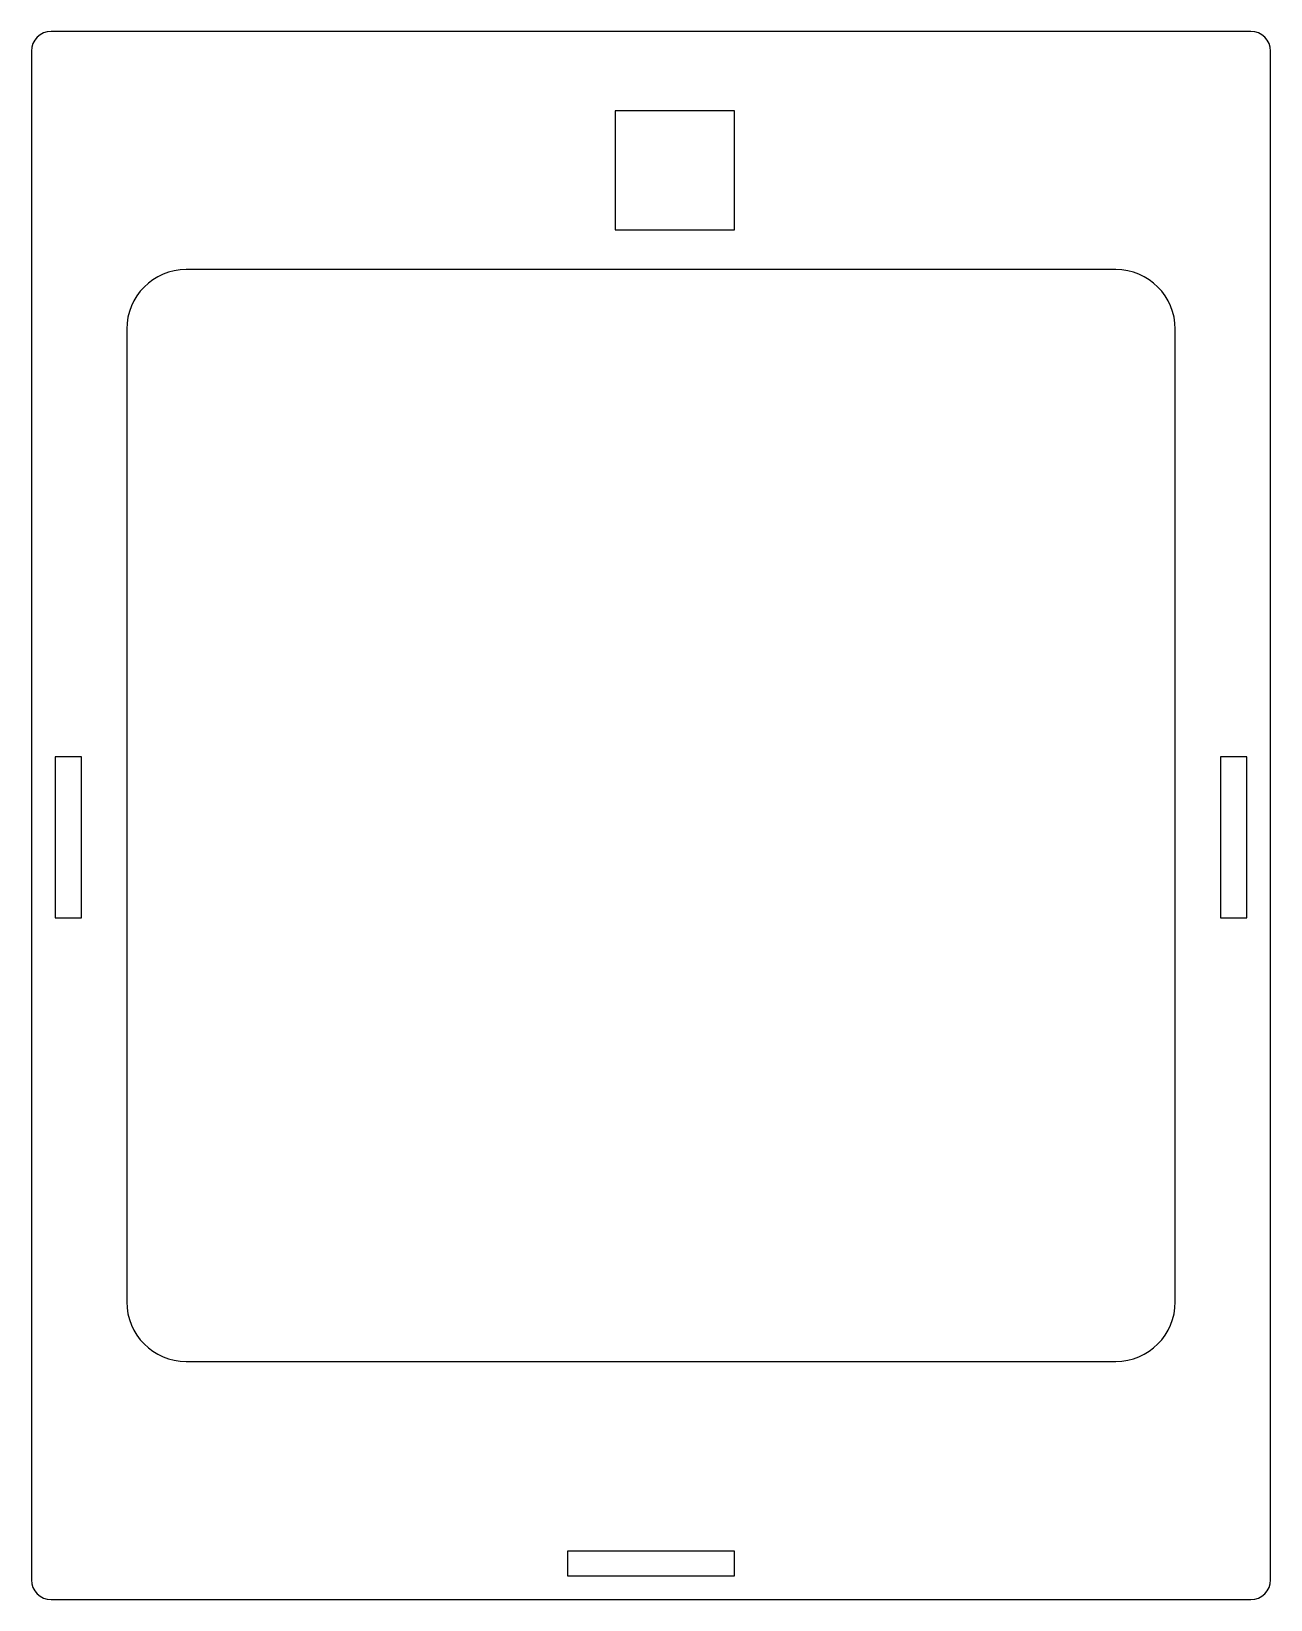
# Model space of a CAD drawing. Header units: millimetres. Extents: x -78 to 78, y 0 to 198.
import ezdxf

# ---------------------------------------------------------------- set-up
doc = ezdxf.new("R2010")
doc.units = ezdxf.units.MM

msp = doc.modelspace()

# ---------------------------------------------------------------- linework, layer by layer
at = {"color": 7, "linetype": 'Continuous', "lineweight": 25}
for p, q in [((75.5, 197.5), (-75.5, 197.5)), ((-78, 195), (-78, 2.5)), ((78, 2.5), (78, 195)), ((-4.5, 187.5), (-4.5, 172.5)), ((10.5, 187.5), (-4.5, 187.5)), ((10.5, 172.5), (10.5, 187.5)), ((-4.5, 172.5), (10.5, 172.5)), ((58.5, 167.5), (-58.5, 167.5)), ((-66, 160), (-66, 37.5)), ((66, 37.5), (66, 160)), ((-71.7, 106.15), (-75, 106.15)), ((-75, 106.15), (-75, 85.85)), ((-71.7, 85.85), (-71.7, 106.15)), ((75, 106.15), (71.7, 106.15)), ((71.7, 106.15), (71.7, 85.85)), ((75, 85.85), (75, 106.15)), ((-75, 85.85), (-71.7, 85.85)), ((71.7, 85.85), (75, 85.85)), ((-58.5, 30), (58.5, 30)), ((-10.5, 6.1), (-10.5, 3)), ((10.5, 6.1), (-10.5, 6.1)), ((10.5, 3), (10.5, 6.1)), ((-10.5, 3), (10.5, 3)), ((-75.5, 0), (75.5, 0))]:
    msp.add_line(p, q, dxfattribs=at)
for centre, radius, start, end in [((-75.5, 195), 2.5, 90, 180), ((75.5, 195), 2.5, 0, 90), ((-58.5, 160), 7.5, 90, 180), ((58.5, 160), 7.5, 0, 90), ((-58.5, 37.5), 7.5, 180, 270), ((58.5, 37.5), 7.5, 270, 0), ((-75.5, 2.5), 2.5, 180, 270), ((75.5, 2.5), 2.5, 270, 0)]:
    msp.add_arc(centre, radius, start, end, dxfattribs=at)

doc.saveas('drawing.dxf')
